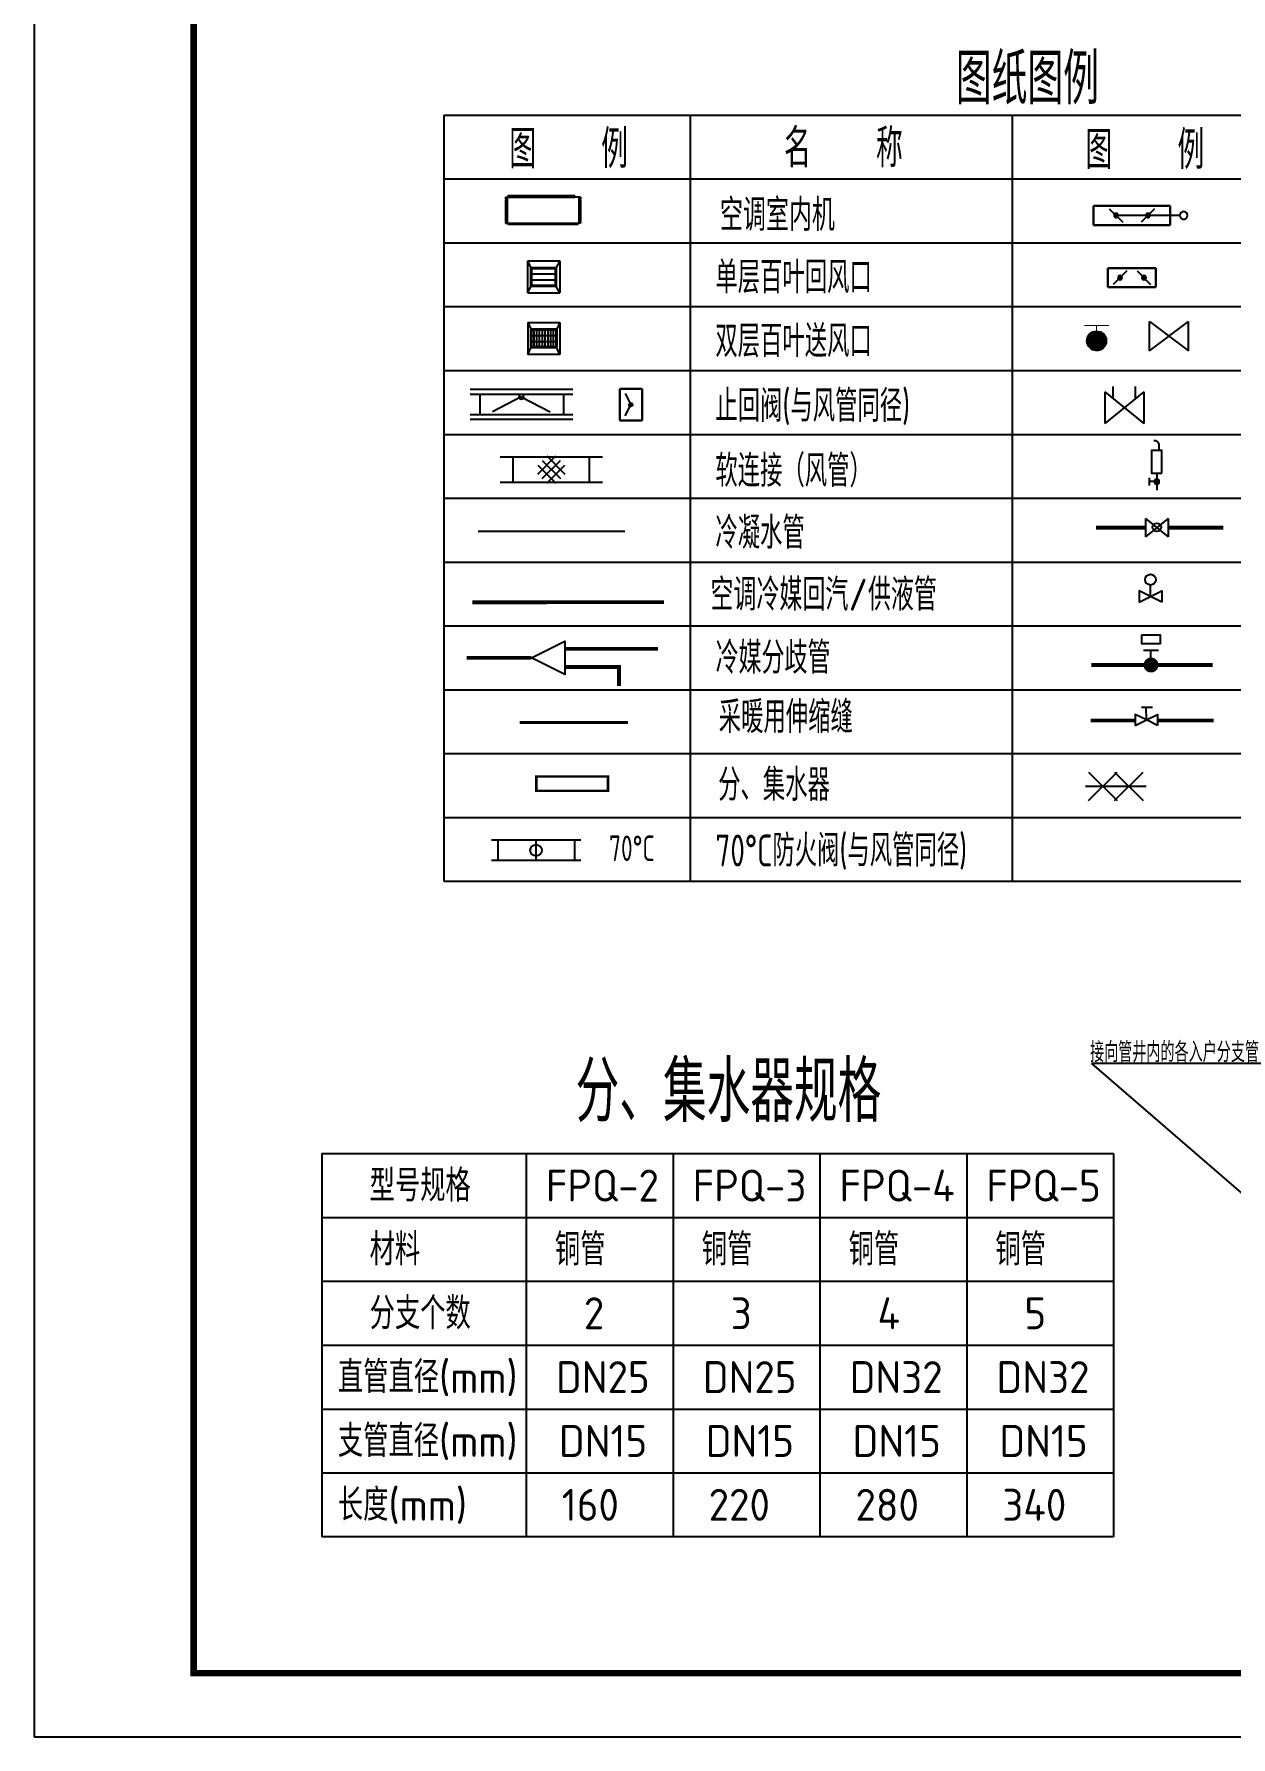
# Model space of a CAD drawing. Extents: x 1485827 to 1655027, y -76676 to -17276.
# Drawn here: x 1570927 to 1589671, y -76676 to -50004 of the extents above; entities that cross this region are included whole.
import ezdxf
from ezdxf.enums import TextEntityAlignment as Align

# ---------------------------------------------------------------- set-up
doc = ezdxf.new("R2010")
doc.units = 0
doc.header["$LTSCALE"] = 1000
doc.header["$MEASUREMENT"] = 0
for name, pattern in [('11$0$CENTER2', [1.125, 0.75, -0.125, 0.125, -0.125]), ('CENTER2', [1.125, 0.75, -0.125, 0.125, -0.125]), ('DASH', [0.35, 0.25, -0.1])]:
    doc.linetypes.add(name, pattern=pattern)
for name, color, linetype in [('11$0$6', 7, 'Continuous'), ('11$0$ACS_COM', 7, 'Continuous'), ('11$0$ACS_KT_LG', 1, 'Continuous'), ('11$0$ACS_SFG_FL', 3, 'Continuous'), ('11$0$ACS_SFG_FM', 3, 'Continuous'), ('11$0$ACS_YFG_FM', 3, 'Continuous'), ('11$0$DIM_SYMB', 3, 'Continuous'), ('11$0$HDWG', 7, 'Continuous'), ('11$0$PIPE-空冷凝水', 150, '11$0$CENTER2'), ('DUCT-回风风口', 7, 'Continuous'), ('DUCT-排烟管', 2, 'Continuous'), ('DUCT-排烟管端线', 4, 'Continuous'), ('DUCT-排烟阀门', 7, 'Continuous'), ('DUCT-送风管', 4, 'Continuous'), ('DUCT-送风管端线', 2, 'Continuous'), ('DUCT-送风阀门', 7, 'Continuous'), ('DUCT-送风风口', 7, 'Continuous'), ('EQ-TH', 7, 'Continuous'), ('TEXT', 7, 'Continuous'), ('TH-散热器', 4, 'Continuous'), ('TK', 4, 'Continuous'), ('VRV-EQUIP', 7, 'Continuous'), ('VRV-PIPE', 1, 'Continuous'), ('伸缩缝', 1, 'CENTER2'), ('地暖标注', 4, 'Continuous'), ('空调冷媒管', 7, 'Continuous'), ('设备以及附件层', 7, 'Continuous'), ('采暖', 7, 'Continuous')]:
    doc.layers.add(name, color=color, linetype=linetype)
doc.styles.add('11$0$STANDARD', font='GBENOR', dxfattribs={"bigfont": 'GBCBIG'})
doc.styles.add('11$0$TSSD_Norm', font='TSSDENG', dxfattribs={"width": 0.7, "bigfont": 'HZTXT'})
doc.styles.add('HZTXT1', font='romans.shx', dxfattribs={"width": 0.7, "bigfont": 'GBHZFS.SHX'})
doc.styles.get("Standard").update_dxf_attribs({"font": 'gbenor.shx', "bigfont": 'gbcbig.shx'})
doc.styles.add('TSSD_Dimension', font='tssdeng.shx', dxfattribs={"width": 0.7, "bigfont": 'hztxt.shx'})
doc.styles.add('TSSD_Norm', font='TSSDENG', dxfattribs={"width": 0.7, "bigfont": 'HZTXT'})
doc.styles.add('TSSD_Rein', font='Tssdeng.shx', dxfattribs={"width": 0.7, "bigfont": 'hztxt.shx'})
doc.styles.add('工程字', font='gbenor.shx', dxfattribs={"bigfont": 'gbcbig.shx'})

# ---------------------------------------------------------------- blocks, each defined once
blk = doc.blocks.new('*U28')
at = {"color": 3}
blk.add_lwpolyline([(-84100, 0), (0, 0), (0, 59400), (-84100, 59400)], close=True, dxfattribs=at)
at = {"color": 3, "const_width": 100}
blk.add_lwpolyline([(-81600, 1000), (-1000, 1000), (-1000, 58400), (-81600, 58400)], close=True, dxfattribs=at)
at = {"layer": 'TK', "color": 4, "style": 'HZTXT1'}
for tag, height, width, p in [('项目负责1', 400, 0.6, (-4500, 19196)), ('项目负责2', 400, 0.6, (-4500, 18296)), ('专责', 400, 0.6, (-4500, 17396)), ('审定', 400, 0.6, (-4500, 16496)), ('审核', 400, 0.6, (-4500, 15596)), ('校对', 400, 0.6, (-4500, 14696)), ('设计', 400, 0.6, (-4500, 13796)), ('绘图', 400, 0.6, (-4500, 12896)), ('建设单位', 450, 0.6, (-4500, 11050)), ('工号', 400, 0.5, (-5501, 3507)), ('版次', 400, 0.7, (-2138, 3498)), ('阶段', 400, 0.7, (-2138, 2498)), ('比例', 400, 0.7, (-5491, 1513)), ('日期', 400, 0.7, (-2138, 1498))]:
    blk.add_attdef(tag, text='', height=height, dxfattribs=dict(at, width=width)).set_placement(p, align=Align.MIDDLE)
at = {"layer": 'TK', "color": 1, "lineweight": -3, "style": 'HZTXT1', "width": 0.6}
blk.add_attdef('工程名称', text='', height=450, dxfattribs=at).set_placement((-4500, 9050), align=Align.MIDDLE)
at = {"layer": 'TK', "color": 4, "lineweight": -3, "style": 'HZTXT1', "width": 0.6}
blk.add_attdef('子项名称', text='', height=450, dxfattribs=at).set_placement((-4500, 7050), align=Align.MIDDLE)
at = {"layer": 'TK', "color": 1, "lineweight": -3, "width": 0.6, "flags": 104}
blk.add_attdef('图名', text='', height=400, dxfattribs=at).set_placement((-4558, 4958), align=Align.MIDDLE_CENTER)
at = {"layer": 'TK', "color": 1, "style": 'HZTXT1', "width": 0.7}
blk.add_attdef('图号', text='', height=400, dxfattribs=at).set_placement((-5491, 2513), align=Align.MIDDLE)
blk = doc.blocks.new('*U20', base_point=(1623588, -484819, 3000))
at = {"layer": '11$0$ACS_SFG_FL'}
for p, q in [((1624288, -484659, 3000), (1622888, -484659, 3000)), ((1622988, -484659, 3000), (1622988, -484979, 3000)), ((1624188, -484659, 3000), (1624188, -484979, 3000)), ((1624288, -484979, 3000), (1622888, -484979, 3000))]:
    blk.add_line(p, q, dxfattribs=at)
at = {"layer": '11$0$ACS_SFG_FM'}
blk.add_line((1623588, -484969, 3000), (1623588, -484669, 3000), dxfattribs=at)
blk.add_circle((1623588, -484819, 3000), 90, dxfattribs=at)
blk = doc.blocks.new('AHBLK16')
for points in [[(-4, 2), (0, 0), (-4, -2)], [(4, 2), (0, 0), (4, -2)]]:
    blk.add_lwpolyline(points, close=True)
at = {"flags": 1}
blk.add_attdef('EAT', (0, 0), '', height=0.1, dxfattribs=at)
blk = doc.blocks.new('11$0$$阀门附件$00000066')
blk.add_lwpolyline([(-100, 332), (-100, 772), (100, 772), (100, 332)], close=True)
blk.add_lwpolyline([(58, 967, 0.432023), (-39, 887), (-39, 772)], format="xyb")
blk.add_lwpolyline([(0, 332), (0, 0)])
at = {"layer": '11$0$6'}
blk.add_lwpolyline([(144, 238), (144, 94)], dxfattribs=at)
at = {"layer": '11$0$HDWG'}
blk.add_lwpolyline([(48, 166), (144, 166)], dxfattribs=at)
for radius in [48, 43.2, 38.4, 24, 14.4]:
    blk.add_circle((0, 166), radius, dxfattribs=at)
at = {"style": '11$0$STANDARD', "width": 0.8, "flags": 9}
for tag in ['YSIZE', 'XSIZE', 'XSIZE', 'YSIZE']:
    blk.add_attdef(tag, (0, 332), '', height=0.5, rotation=90, dxfattribs=at)
at = {"style": '11$0$STANDARD', "flags": 9}
for tag in ['XSIZE', 'YSIZE']:
    blk.add_attdef(tag, (0, 166), '', height=0.24, rotation=270, dxfattribs=at)
at = {"style": '11$0$STANDARD', "width": 0.8, "flags": 9}
for tag in ['YSIZE', 'XSIZE', 'XSIZE', 'YSIZE']:
    blk.add_attdef(tag, (0, 0), '', height=0.5, dxfattribs=at)
blk = doc.blocks.new('$风口$00000108')
for p, q in [((-250, 135), (-190, 75)), ((-250, -135), (-250, 135)), ((200, 25), (-190, 25)), ((250, 135), (200, 75)), ((250, 135), (250, -135)), ((-250, -135), (-190, -75)), ((250, -135), (-250, -135)), ((200, -25), (-190, -25)), ((200, -75), (250, -135))]:
    blk.add_line(p, q)
at = {"linetype": 'Continuous'}
blk.add_line((250, 135), (-250, 135), dxfattribs=at)
at = {"lineweight": 40}
for p, q in [((-190, 75), (200, 75)), ((-190, -75), (-190, 75)), ((200, 75), (200, -75)), ((-190, -75), (200, -75))]:
    blk.add_line(p, q, dxfattribs=at)
blk = doc.blocks.new('$风口$00000110')
for p, q in [((-285, 135), (285, 135)), ((-285, 135), (-285, -135)), ((-285, 135), (-225, 75)), ((-225, 25), (225, 25)), ((-175, 30), (-175, 75)), ((-175, -20), (-175, 20)), ((-125, 30), (-125, 75)), ((-125, -20), (-125, 20)), ((-75, 30), (-75, 75)), ((-75, -20), (-75, 20)), ((-25, 30), (-25, 75)), ((-25, -20), (-25, 20)), ((25, 30), (25, 75)), ((25, -20), (25, 20)), ((75, 30), (75, 75)), ((75, -20), (75, 20)), ((125, 30), (125, 75)), ((125, -20), (125, 20)), ((175, 30), (175, 75)), ((175, -20), (175, 20)), ((285, 135), (225, 75)), ((285, 135), (285, -135)), ((-285, -135), (-225, -75)), ((285, -135), (-285, -135)), ((-225, -25), (225, -25)), ((-175, -75), (-175, -30)), ((-125, -75), (-125, -30)), ((-75, -75), (-75, -30)), ((-25, -75), (-25, -30)), ((25, -75), (25, -30)), ((75, -75), (75, -30)), ((125, -75), (125, -30)), ((175, -75), (175, -30)), ((285, -135), (225, -75))]:
    blk.add_line(p, q)
at = {"lineweight": 40}
for p, q in [((-225, 75), (225, 75)), ((-225, 75), (-225, -75)), ((225, 75), (225, -75)), ((-225, -75), (225, -75))]:
    blk.add_line(p, q, dxfattribs=at)
blk = doc.blocks.new('00000561Cent_DN')
at = {"color": 0, "linetype": 'ByBlock', "lineweight": -2}
blk.add_line((175, 175), (-175, -175), dxfattribs=at)
for radius in [55.4, 37.5, 26.8]:
    blk.add_circle((0, 0), radius, dxfattribs=at)
blk = doc.blocks.new('00000561Cent_UP')
at = {"color": 0, "linetype": 'ByBlock', "lineweight": -2}
blk.add_line((175, -175), (-175, 175), dxfattribs=at)
for radius in [55.4, 37.5, 26.8]:
    blk.add_circle((0, 0), radius, dxfattribs=at)
blk = doc.blocks.new('00000561Cent')
blk.add_line((0, 250), (0, -250))
blk = doc.blocks.new('00000561Body')
at = {"color": 0, "linetype": 'ByBlock', "lineweight": -2}
for p, q in [((-250, -500), (-250, 500)), ((250, 500), (-250, 500)), ((250, -500), (250, 500)), ((-250, -500), (250, -500))]:
    blk.add_line(p, q, dxfattribs=at)
blk.add_line((0, 500), (0, 0))
blk = doc.blocks.new('00000561Hand')
blk.add_line((0, 250), (0, 0))
at = {"color": 0, "linetype": 'ByBlock', "lineweight": -2}
blk.add_circle((0, 350), 100, dxfattribs=at)
blk = doc.blocks.new('00000556Cent_UP')
at = {"color": 0, "linetype": 'ByBlock', "lineweight": -2}
blk.add_line((175, -175), (-175, 175), dxfattribs=at)
for radius in [55.4, 37.5, 26.8]:
    blk.add_circle((0, 0), radius, dxfattribs=at)
blk = doc.blocks.new('00000556Cent_DN')
at = {"color": 0, "linetype": 'ByBlock', "lineweight": -2}
blk.add_line((175, 175), (-175, -175), dxfattribs=at)
for radius in [55.4, 37.5, 26.8]:
    blk.add_circle((0, 0), radius, dxfattribs=at)
blk = doc.blocks.new('00000556Body')
at = {"color": 0, "linetype": 'ByBlock', "lineweight": -2}
for p, q in [((250, 500), (-250, 500)), ((-250, -500), (-250, 500)), ((250, -500), (250, 500)), ((-250, -500), (250, -500))]:
    blk.add_line(p, q, dxfattribs=at)
blk = doc.blocks.new('$VALVE$00000780')
at = {"layer": '设备以及附件层'}
for points in [[(0, 45.5), (0, -45.5)], [(-37.3, -37.3), (37.3, 37.3)], [(37.3, -37.3), (-37.3, 37.3)]]:
    blk.add_lwpolyline(points, dxfattribs=at)
blk = doc.blocks.new('00000550Cent')
at = {"color": 0, "linetype": 'ByBlock', "lineweight": -2}
for p in [(175, 350), (175, -350)]:
    blk.add_line(p, (0, 0), dxfattribs=at)
for radius in [55.4, 37.5, 26.8]:
    blk.add_circle((0, 0), radius, dxfattribs=at)
blk = doc.blocks.new('00000550Body')
at = {"color": 0, "linetype": 'ByBlock', "lineweight": -2}
for p, q in [((-250, -500), (-250, 500)), ((250, 500), (-250, 500)), ((250, -500), (250, 500)), ((-250, -500), (250, -500))]:
    blk.add_line(p, q, dxfattribs=at)
blk = doc.blocks.new('$VRV_海信日立$00000013')
for p, q in [((-450, 135), (-430, 135)), ((-450, 135), (-450, 118.25)), ((-443.5, 118.25), (-450, 118.25)), ((-443.5, 111.75), (-450, 111.75)), ((-450, 111.75), (-450, -111.75)), ((-443.5, 118.25), (-443.5, 121.5)), ((-443.5, 108.5), (-443.5, 111.75)), ((-436.5, 121.5), (-436.5, 108.5)), ((-430, 135), (-430, -135)), ((-429.6, 134.6), (-430, 134.6)), ((-430, -0.5), (-430, 134.6)), ((-429.6, 135), (-429.6, 134.6)), ((-429.6, 135), (389, 135)), ((-429, 135.5), (-429, 135)), ((389, 135.5), (-429, 135.5)), ((389, 135), (-429, 135)), ((382, 147.5), (-422, 147.5)), ((-422, 147.5), (-422, 135.5)), ((375, 135.5), (375, 135)), ((382, 147.5), (382, 135.5)), ((389, 135.5), (389, 135)), ((389, 134.6), (389, 135)), ((430, 134.6), (389, 134.6)), ((430, 134.6), (429.6, 134.6)), ((430, 135), (430, -135)), ((450, 135), (430, 135)), ((430, 134.6), (430, -6.5)), ((436.5, 121.5), (436.5, 108.5)), ((443.5, 118.25), (443.5, 121.5)), ((443.5, 118.25), (450, 118.25)), ((443.5, 111.75), (450, 111.75)), ((443.5, 108.5), (443.5, 111.75)), ((450, 135), (450, 118.25)), ((450, 111.75), (450, -111.75)), ((-443.5, -111.75), (-450, -111.75)), ((-450, -118.25), (-450, -135)), ((-443.5, -118.25), (-450, -118.25)), ((-450, -135), (-430, -135)), ((-443.5, -108.5), (-443.5, -111.75)), ((-443.5, -118.25), (-443.5, -121.5)), ((-436.5, -121.5), (-436.5, -108.5)), ((-430, -134.6), (-429.6, -134.6)), ((-429.6, -134.6), (-429.6, -135)), ((-429.6, -135), (-425, -135)), ((-425, -135), (425.014933, -135)), ((-425, -135.5), (-425, -135)), ((-425, -135.5), (425.014933, -135.5)), ((-418, -147.5), (-418, -135)), ((418, -147.5), (-418, -147.5)), ((418, -135.5), (418, -147.5)), ((425, -135), (425, -135.5)), ((429.6, -135), (425.014933, -135)), ((430, -134.6), (429.6, -134.6)), ((429.6, -134.6), (429.6, -135)), ((430, -46.617211), (430, -74.743728)), ((430, -84.256272), (430, -135)), ((450, -135), (430, -135)), ((436.5, -108.5), (436.5, -121.5)), ((443.5, -108.5), (443.5, -111.75)), ((443.5, -111.75), (450, -111.75)), ((443.5, -118.25), (450, -118.25)), ((443.5, -118.25), (443.5, -121.5)), ((450, -118.25), (450, -135))]:
    blk.add_line(p, q)
for centre, start, end in [((-440, 121.5), 90, 180), ((-440, 108.5), 180, 270), ((-440, 121.5), 0, 90), ((-440, 108.5), 270, 0), ((440, 121.5), 90, 180), ((440, 108.5), 180, 270), ((440, 121.5), 0, 90), ((440, 108.5), 270, 0), ((-440, -108.5), 90, 180), ((-440, -121.5), 180, 270), ((-440, -108.5), 0, 90), ((-440, -121.5), 270, 0), ((440, -108.5), 90, 180), ((440, -121.5), 180, 270), ((440, -108.5), 0, 90), ((440, -121.5), 270, 0)]:
    blk.add_arc(centre, 3.5, start, end)

msp = doc.modelspace()

# ---------------------------------------------------------------- hatches: boundary and pattern name
at = {"layer": '11$0$ACS_KT_LG'}
h = msp.add_hatch(dxfattribs=at)
h.set_pattern_fill('ANSI31', color=0, scale=0.64, style=0)
h.set_pattern_definition([(45, (1223094.0034, -57634.357344), (-0.056568542495, 0.056568542495), [])])
edge = h.paths.add_edge_path()
edge.add_arc((1587567, -54808.4), 151.1, 0, 360)
at = {"layer": 'VRV-PIPE', "linetype": 'Continuous'}
for points in [[(1580087.7, -59917.8), (1580087.7, -59887.8), (1580117.7, -59887.8)], [(1580087.7, -59917.8), (1580117.7, -59917.8), (1580117.7, -59887.8)]]:
    msp.add_hatch(color=256, dxfattribs=at).paths.add_polyline_path(points)

# ---------------------------------------------------------------- linework, layer by layer
for p, q in [((1577342.6, -51273.6, 0), (1595783.7, -51273.6, 0)), ((1577342.6, -51273.6, 0), (1577342.6, -63273.6, 0)), ((1581200.5, -51273.6, 0), (1581200.5, -63273.6, 0)), ((1586243.1, -51273.6, 0), (1586243.1, -63273.6, 0)), ((1577342.6, -52273.6, 0), (1595783.7, -52273.6, 0)), ((1577342.6, -53273.6, 0), (1595783.7, -53273.6, 0)), ((1577342.6, -54273.6, 0), (1595783.7, -54273.6, 0)), ((1588394.7, -54966.6, 0), (1589009.1, -54505.8, 0)), ((1588394.7, -54505.8, 0), (1589009.1, -54966.6, 0)), ((1588394.7, -54966.6, 0), (1588394.7, -54505.8, 0)), ((1588394.7, -54966.6, 0), (1589009.1, -54505.8, 0)), ((1588394.7, -54505.8, 0), (1589009.1, -54966.6, 0)), ((1588394.7, -54966.6, 0), (1588394.7, -54505.8, 0)), ((1589009.1, -54966.6, 0), (1589009.1, -54505.8, 0)), ((1589009.1, -54966.6, 0), (1589009.1, -54505.8, 0)), ((1577342.6, -55273.6, 0), (1595783.7, -55273.6, 0)), ((1588306.3, -55609.1, 0), (1587695.5, -56102.6, 0)), ((1587695.5, -55609.1, 0), (1588306.3, -56102.6, 0)), ((1587695.5, -55609.1, 0), (1587695.5, -56102.6, 0)), ((1587824.4, -55713.2, 0), (1587824.4, -55525.2, 0)), ((1588177.2, -55713.4, 0), (1588177.2, -55525.2, 0)), ((1588306.3, -55609.1, 0), (1588306.3, -56102.6, 0)), ((1577342.6, -56273.6, 0), (1595783.7, -56273.6, 0)), ((1577342.6, -57273.6, 0), (1595783.7, -57273.6, 0)), ((1577342.6, -58273.6, 0), (1595783.7, -58273.6, 0)), ((1577342.6, -59273.6, 0), (1595783.7, -59273.6, 0)), ((1577342.6, -60273.6, 0), (1595783.7, -60273.6, 0)), ((1577342.6, -61273.6, 0), (1595783.7, -61273.6, 0)), ((1577342.6, -62273.6, 0), (1595783.7, -62273.6, 0)), ((1577342.6, -63273.6, 0), (1595783.7, -63273.6, 0))]:
    msp.add_line(p, q)
at = {"const_width": 16, "elevation": 0}
msp.add_lwpolyline([(1587375, -54570.7), (1587759, -54570.7)], dxfattribs=at)
at = {"layer": '11$0$ACS_COM'}
for p, q in [((1579366.3, -55572.1, 0), (1577758.3, -55572.1, 0)), ((1579366.3, -55647.1, 0), (1577758.3, -55647.1, 0)), ((1577908.3, -55647.1, 0), (1577908.3, -55968.4, 0)), ((1578557.7, -55684.6, 0), (1578107.7, -55923.4, 0)), ((1578557.7, -55684.6, 0), (1579007.7, -55923.4, 0)), ((1579216.3, -55647.1, 0), (1579216.3, -55968.4, 0)), ((1579366.3, -55968.4, 0), (1577758.3, -55968.4, 0)), ((1579366.3, -56043.4, 0), (1577758.3, -56043.4, 0))]:
    msp.add_line(p, q, dxfattribs=at)
for start, end in [(0, 180), (180, 0)]:
    msp.add_arc((1578557.7, -55684.6, 0), 37.5, start, end, dxfattribs=at)
at = {"layer": '11$0$ACS_KT_LG', "color": 0, "const_width": 16, "elevation": 0}
msp.add_lwpolyline([(1587567, -54954.7), (1587567, -54570.7)], dxfattribs=at)
at = {"layer": '11$0$ACS_KT_LG', "color": 0}
msp.add_circle((1587567, -54808.4, 0), 151.1, dxfattribs=at)
at = {"layer": '11$0$ACS_YFG_FM'}
for p, q in [((1578228, -56624.5, 0), (1579828, -56624.5, 0)), ((1578428, -57024.5, 0), (1578428, -56624.5, 0)), ((1578815.9, -56895.2, 0), (1579098.8, -56612.3, 0)), ((1578815.9, -56753.7, 0), (1579098.8, -57036.6, 0)), ((1578886.6, -56965.9, 0), (1579169.5, -56683, 0)), ((1578886.6, -56683, 0), (1579169.5, -56965.9, 0)), ((1578957.3, -56612.3, 0), (1579240.2, -56895.2, 0)), ((1578957.3, -57036.6, 0), (1579240.2, -56753.7, 0)), ((1579628, -57024.5, 0), (1579628, -56624.5, 0)), ((1578228, -57024.5, 0), (1579828, -57024.5, 0))]:
    msp.add_line(p, q, dxfattribs=at)
at = {"layer": '11$0$PIPE-空冷凝水', "linetype": '11$0$CENTER2', "const_width": 35}
msp.add_lwpolyline([(1580183.6, -57792.6), (1577878.6, -57792.6)], dxfattribs=at)
at = {"layer": 'DUCT-排烟管'}
for p, q in [((1580098.2, -55559.2), (1580448.2, -55559.2)), ((1580448.2, -56059.2), (1580098.2, -56059.2))]:
    msp.add_line(p, q, dxfattribs=at)
at = {"layer": 'DUCT-排烟管端线'}
for p, q in [((1580098.2, -56059.2), (1580098.2, -55559.2)), ((1580448.2, -56059.2), (1580448.2, -55559.2))]:
    msp.add_line(p, q, dxfattribs=at)
at = {"layer": 'DUCT-送风管'}
for p, q in [((1587520.8, -52995.6), (1587520.8, -52695.6)), ((1588720.8, -52695.6), (1588720.8, -52995.6)), ((1587745.8, -53969.5), (1587745.8, -53669.5)), ((1588495.8, -53669.5), (1588495.8, -53969.5))]:
    msp.add_line(p, q, dxfattribs=at)
at = {"layer": 'DUCT-送风管端线'}
for p, q in [((1588720.8, -52695.6), (1587520.8, -52695.6)), ((1588720.8, -52995.6), (1587520.8, -52995.6)), ((1588495.8, -53669.5), (1587745.8, -53669.5)), ((1588495.8, -53969.5), (1587745.8, -53969.5))]:
    msp.add_line(p, q, dxfattribs=at)
at = {"layer": 'TEXT', "color": 0}
for p, q in [((1575435.1, -67539.6), (1587833.7, -67539.6)), ((1575435.1, -67539.6), (1575435.1, -73539.6)), ((1578634.8, -67539.6), (1578634.8, -73539.6)), ((1578634.8, -67539.6), (1578634.8, -73539.6)), ((1580934.5, -67539.6), (1580934.5, -73539.6)), ((1583234.2, -67539.6), (1583234.2, -73539.6)), ((1585534, -67539.6), (1585534, -73539.6)), ((1587833.7, -67539.6), (1587833.7, -73539.6)), ((1575435.1, -68539.6), (1587833.7, -68539.6)), ((1575435.1, -69539.6), (1587833.7, -69539.6)), ((1575435.1, -70539.6), (1587833.7, -70539.6)), ((1575435.1, -71539.6), (1587833.7, -71539.6)), ((1575435.1, -72539.6), (1587833.7, -72539.6)), ((1587833.7, -73539.6), (1575435.1, -73539.6))]:
    msp.add_line(p, q, dxfattribs=at)
at = {"layer": 'TH-散热器', "color": 6, "const_width": 39.3, "elevation": 0}
msp.add_lwpolyline([(1579915.4, -61858.1), (1578792.7, -61858.1), (1578792.7, -61633.5), (1579915.4, -61633.5)], close=True, dxfattribs=at)
at = {"layer": 'VRV-PIPE', "linetype": 'Continuous', "const_width": 60}
for points in [[(1577790.3, -58903.9), (1580791.1, -58902.6)], [(1577700.1, -59773.4), (1578715.1, -59773.4)], [(1579240.3, -59634.3), (1580700.8, -59634.3)], [(1579240.3, -59917.8), (1580087.7, -59917.8)], [(1580087.7, -60217.7), (1580087.7, -59917.8)]]:
    msp.add_lwpolyline(points, dxfattribs=at)
at = {"layer": '伸缩缝', "const_width": 50, "elevation": 0}
msp.add_lwpolyline([(1580227.4, -60787.2), (1578533.8, -60787.2)], dxfattribs=at)
at = {"layer": '地暖标注', "elevation": 0}
msp.add_lwpolyline([(1588277.4, -59411.6), (1588565.1, -59411.6), (1588565.1, -59553.9), (1588277.4, -59553.9)], close=True, dxfattribs=at)
at = {"layer": '空调冷媒管', "color": 1, "linetype": 'ByBlock', "elevation": 0}
msp.add_lwpolyline([(1578715.1, -59773.4), (1579240.3, -59510.8), (1579240.3, -60035.9)], close=True, dxfattribs=at)
at = {"layer": '采暖', "color": 0}
for p, q in [((1588334.8, -57590.6, 0), (1588334.8, -57876.8, 0)), ((1588334.8, -57590.6, 0), (1588689.1, -57876.8, 0)), ((1588689.1, -57590.6, 0), (1588334.8, -57876.8, 0)), ((1588689.1, -57590.6, 0), (1588334.8, -57876.8, 0)), ((1588334.8, -57590.6, 0), (1588689.1, -57876.8, 0)), ((1588334.8, -57590.6, 0), (1588334.8, -57876.8, 0)), ((1588689.1, -57590.6, 0), (1588689.1, -57876.8, 0)), ((1588689.1, -57590.6, 0), (1588689.1, -57876.8, 0)), ((1588411.2, -58813.6, 0), (1588410.9, -58634.3, 23803.9)), ((1588302.5, -59653.2, 0), (1588536, -59653.2, 0)), ((1588419.2, -59770, 0), (1588419.2, -59653.2, 0)), ((1588268.9, -60545.6, 26805.4), (1588443.9, -60545.6, 26805.4)), ((1588346.3, -60747.5, 0), (1588345.9, -60545.6, 26805.4))]:
    msp.add_line(p, q, dxfattribs=at)
at = {"layer": '采暖', "color": 0, "lineweight": -2}
for p, q in [((1590137.4, -66125.4), (1587485.3, -66125.4)), ((1587485.3, -66125.4), (1589831.4, -68156))]:
    msp.add_line(p, q, dxfattribs=at)
at = {"layer": '采暖', "color": 0, "const_width": 60.8, "elevation": 0}
for points in [[(1587556.8, -57733.7), (1588334.8, -57733.7)], [(1588689.1, -57733.7), (1589552.2, -57733.7)]]:
    msp.add_lwpolyline(points, dxfattribs=at)
at = {"layer": '采暖', "color": 0, "const_width": 60.8}
msp.add_lwpolyline([(1587484.8, -59886.8), (1589385, -59886.8)], dxfattribs=at)
at = {"layer": '采暖', "color": 0, "const_width": 116.8, "elevation": 0}
msp.add_lwpolyline([(1588360.8, -59886.8, 1), (1588477.6, -59886.8, 1)], format="xyb", close=True, dxfattribs=at)
at = {"layer": '采暖', "color": 0, "linetype": 'DASH', "const_width": 60.8}
for points in [[(1587473, -60756.3), (1588171.1, -60756.3)], [(1588521.7, -60756.3), (1589398.5, -60756.3)]]:
    msp.add_lwpolyline(points, dxfattribs=at)
at = {"layer": '采暖', "color": 0}
for centre, radius in [((1588511.1, -57728.7, 0), 66.2), ((1588411, -58549.6, 20828.3), 84.6)]:
    msp.add_circle(centre, radius, dxfattribs=at)

# ---------------------------------------------------------------- block references
msp.add_blockref('*U28', (1655026.6, -76675.7))
at = {"layer": '11$0$ACS_SFG_FM'}
msp.add_blockref('*U20', (1578788.4, -62788.8, 3000), dxfattribs=at)
at = {"layer": '11$0$DIM_SYMB', "color": 7, "xscale": 0.8066184074457083, "yscale": -0.8066184074457083, "zscale": 0.8066184074457083, "rotation": 180}
msp.add_blockref('11$0$$阀门附件$00000066', (1588509.1, -57148.1), dxfattribs=at)
at = {"layer": 'DUCT-回风风口', "yscale": 1.851851851851852, "rotation": 180.0000000000115}
msp.add_blockref('$风口$00000108', (1578910.2, -53807.3, -57), dxfattribs=at)
at = {"layer": 'DUCT-排烟阀门', "yscale": 0.5, "rotation": 180}
for name, xscale in [('00000550Body', 0.7000000000000001), ('00000550Cent', 0.5)]:
    msp.add_blockref(name, (1580273.2, -55809.2), dxfattribs=dict(at, xscale=xscale))
at = {"layer": 'DUCT-送风阀门', "rotation": 270}
for name, p, xscale, yscale in [('00000561Body', (1588120.8, -52845.6), 0.6000000000000001, 1.2), ('00000561Cent_UP', (1587870.8, -52845.6), -0.6000000000000001, 0.6000000000000001), ('00000561Cent_DN', (1588370.8, -52845.6), -0.6000000000000001, 0.6000000000000001), ('00000561Hand', (1588720.8, -52845.6), -0.6000000000000001, 0.6000000000000001), ('00000556Body', (1588120.8, -53819.5), 0.6000000000000001, 0.75), ('00000556Cent_DN', (1587933.3, -53819.5), -0.6000000000000001, 0.6000000000000001), ('00000556Cent_UP', (1588308.3, -53819.5), -0.6000000000000001, 0.6000000000000001)]:
    msp.add_blockref(name, p, dxfattribs=dict(at, xscale=xscale, yscale=yscale))
at = {"layer": 'DUCT-送风阀门', "xscale": -0.6000000000000001, "rotation": 270}
msp.add_blockref('00000561Cent', (1588120.8, -52845.6), dxfattribs=at)
at = {"layer": 'DUCT-送风风口', "xscale": 0.8771929824561404, "yscale": 1.851851851851852}
msp.add_blockref('$风口$00000110', (1578910.2, -54770.8, -57), dxfattribs=at)
at = {"layer": 'EQ-TH', "xscale": 6, "yscale": -6, "zscale": 6, "rotation": 90}
for p in [(1587664.6, -61786.7), (1588071.1, -61786.7)]:
    msp.add_blockref('$VALVE$00000780', p, dxfattribs=at)
at = {"layer": 'VRV-EQUIP', "xscale": 1.3, "yscale": 1.515254237288136}
msp.add_blockref('$VRV_海信日立$00000013', (1578897.5, -52763.4, 7400), dxfattribs=at)
at = {"layer": '采暖', "color": 0, "extrusion": (0, 0, -1), "xscale": -43.78374000021722, "yscale": 43.78373999980977, "zscale": 43.78373999999676, "rotation": 180}
for p in [(-1588411.2, -58813.6, 0), (-1588346.3, -60747.5, 0)]:
    msp.add_blockref('AHBLK16', p, dxfattribs=at)

# ---------------------------------------------------------------- texts
at = {"width": 0.7}
for s, height, style, p in [('图纸图例', 800, 'TSSD_Norm', (1585364, -51105.7, 0)), ('图    例', 600, '11$0$TSSD_Norm', (1578369.2, -52104.5, 0)), ('名    称', 600, '11$0$TSSD_Norm', (1582672.6, -52089.8, 0)), ('图    例', 600, '11$0$TSSD_Norm', (1587394.1, -52119.7, 0)), ('单层百叶回风口', 500, 'TSSD_Dimension', (1581596.9, -54063.9, 0)), ('双层百叶送风口', 500, 'TSSD_Dimension', (1581596.9, -55063.9, 0)), ('止回阀(与风管同径)', 500, 'TSSD_Dimension', (1581596.9, -56078, 0)), ('软连接（风管）', 500, 'TSSD_Dimension', (1581596.9, -57095.1, 0)), ('冷凝水管', 500, 'TSSD_Dimension', (1581596.9, -58065.8, 0)), ('70%%DC', 400, '11$0$TSSD_Norm', (1579931.4, -62956.6, 0)), ('70%%DC防火阀(与风管同径)', 500, 'TSSD_Dimension', (1581596.9, -63041.9, 0))]:
    msp.add_text(s, height=height, dxfattribs=dict(at, style=style)).set_placement(p)
at = {"style": '工程字'}
for s, p in [('空调室内机', (1581668.2, -53087.2, 0)), ('空调冷媒回汽/供液管', (1581519.8, -59034.4, 0)), ('冷媒分歧管', (1581600.2, -60023.6, 0))]:
    msp.add_text(s, height=500, dxfattribs=at).set_placement(p)
at = {"color": 7, "style": '工程字'}
msp.add_text('分、集水器规格', height=950, dxfattribs=at).set_placement((1579407.5, -67043.1))
at = {"layer": 'TEXT', "color": 0}
for s, style, width, p in [('采暖用伸缩缝', 'TSSD_Rein', 0.7, (1581650, -60951.3, 193.3)), ('分、集水器', 'TSSD_Rein', 0.7, (1581640.5, -62014.1, 193.3)), ('型号规格', '工程字', 1.1, (1576182, -68289.9)), ('FPQ-2', '工程字', 1.1, (1578942.6, -68289.9)), ('FPQ-3', '工程字', 1.1, (1581242.4, -68289.9)), ('FPQ-4', '工程字', 1.1, (1583542.1, -68289.9)), ('FPQ-5', '工程字', 1.1, (1585841.8, -68289.9)), ('材料', '工程字', 1.1, (1576182, -69289.9)), ('铜管', '工程字', 1.1, (1579083.8, -69289.9)), ('铜管', '工程字', 1.1, (1581383.6, -69289.9)), ('铜管', '工程字', 1.1, (1583683.3, -69289.9)), ('铜管', '工程字', 1.1, (1585983, -69289.9)), ('分支个数', '工程字', 1.1, (1576182, -70289.9)), ('2', '工程字', 1.1, (1579536.8, -70289.9)), ('3', '工程字', 1.1, (1581836.5, -70289.9)), ('4', '工程字', 1.1, (1584136.2, -70289.9)), ('5', '工程字', 1.1, (1586435.9, -70289.9)), ('直管直径(mm)', '工程字', 1.1, (1575684.7, -71289.9)), ('DN25', '工程字', 1.1, (1579100.9, -71289.9)), ('DN25', '工程字', 1.1, (1581400.6, -71289.9)), ('DN32', '工程字', 1.1, (1583700.4, -71289.9)), ('DN32', '工程字', 1.1, (1586000.1, -71289.9)), ('支管直径(mm)', '工程字', 1.1, (1575684.7, -72289.9)), ('DN15', '工程字', 1.1, (1579146.8, -72289.9)), ('DN15', '工程字', 1.1, (1581446.5, -72289.9)), ('DN15', '工程字', 1.1, (1583746.3, -72289.9)), ('DN15', '工程字', 1.1, (1586046, -72289.9)), ('长度(mm)', '工程字', 1.1, (1575684.7, -73289.9)), ('160', '工程字', 1.1, (1579191.1, -73289.9)), ('220', '工程字', 1.1, (1581490.8, -73289.9)), ('280', '工程字', 1.1, (1583790.6, -73289.9)), ('340', '工程字', 1.1, (1586090.3, -73289.9))]:
    msp.add_text(s, height=500, dxfattribs=dict(at, style=style, width=width)).set_placement(p)
at = {"layer": '采暖', "color": 0, "lineweight": -2, "style": 'TSSD_Dimension', "width": 0.7}
msp.add_text('接向管井内的各入户分支管', height=315, dxfattribs=at).set_placement((1587464.9, -66107, 3600))

doc.saveas('drawing.dxf')
